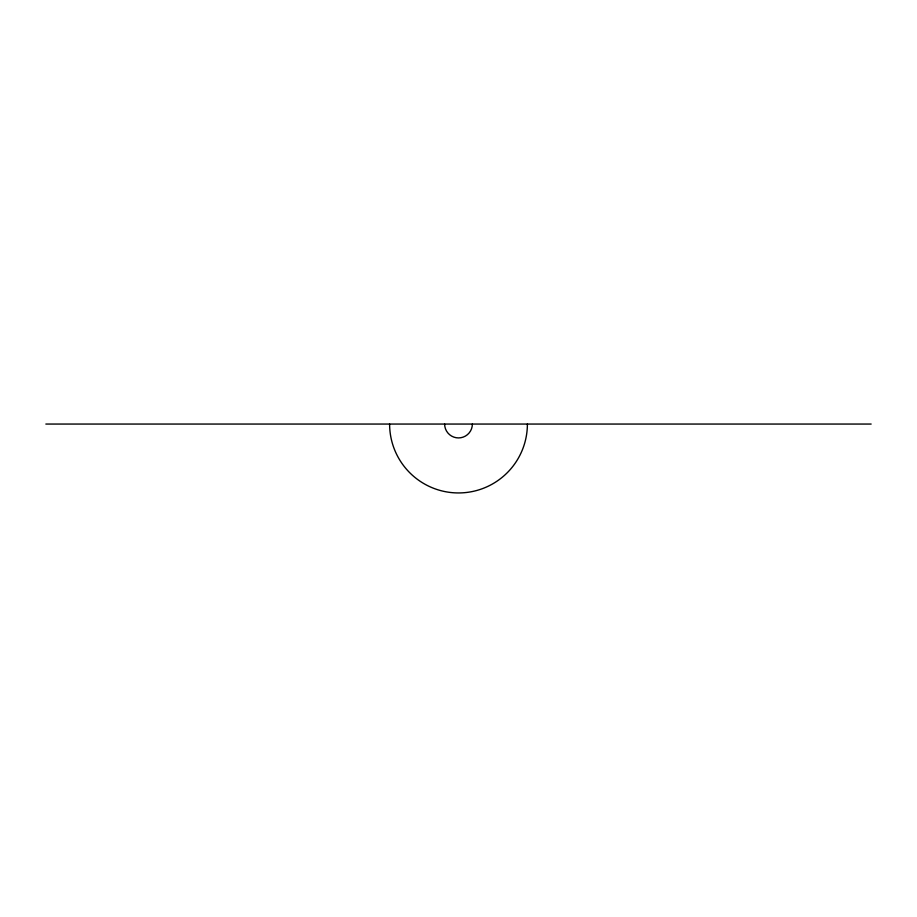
<?xml version="1.0" encoding="UTF-8"?>
<svg xmlns="http://www.w3.org/2000/svg" width="917" height="917" viewBox="0 0 917 917"><rect width="100%" height="100%" fill="white"/><g stroke="black" fill="none" stroke-linecap="round" stroke-linejoin="round"><path stroke-width="1.38" d="M45.85 424.055L871.15 424.055M472.37 424.055A13.87 13.87 0 0 1 458.5 437.925A13.87 13.87 0 0 1 444.63 424.055M527.39 424.055A68.89 68.89 0 0 1 458.5 492.945A68.89 68.89 0 0 1 389.61 424.055"/></g></svg>
